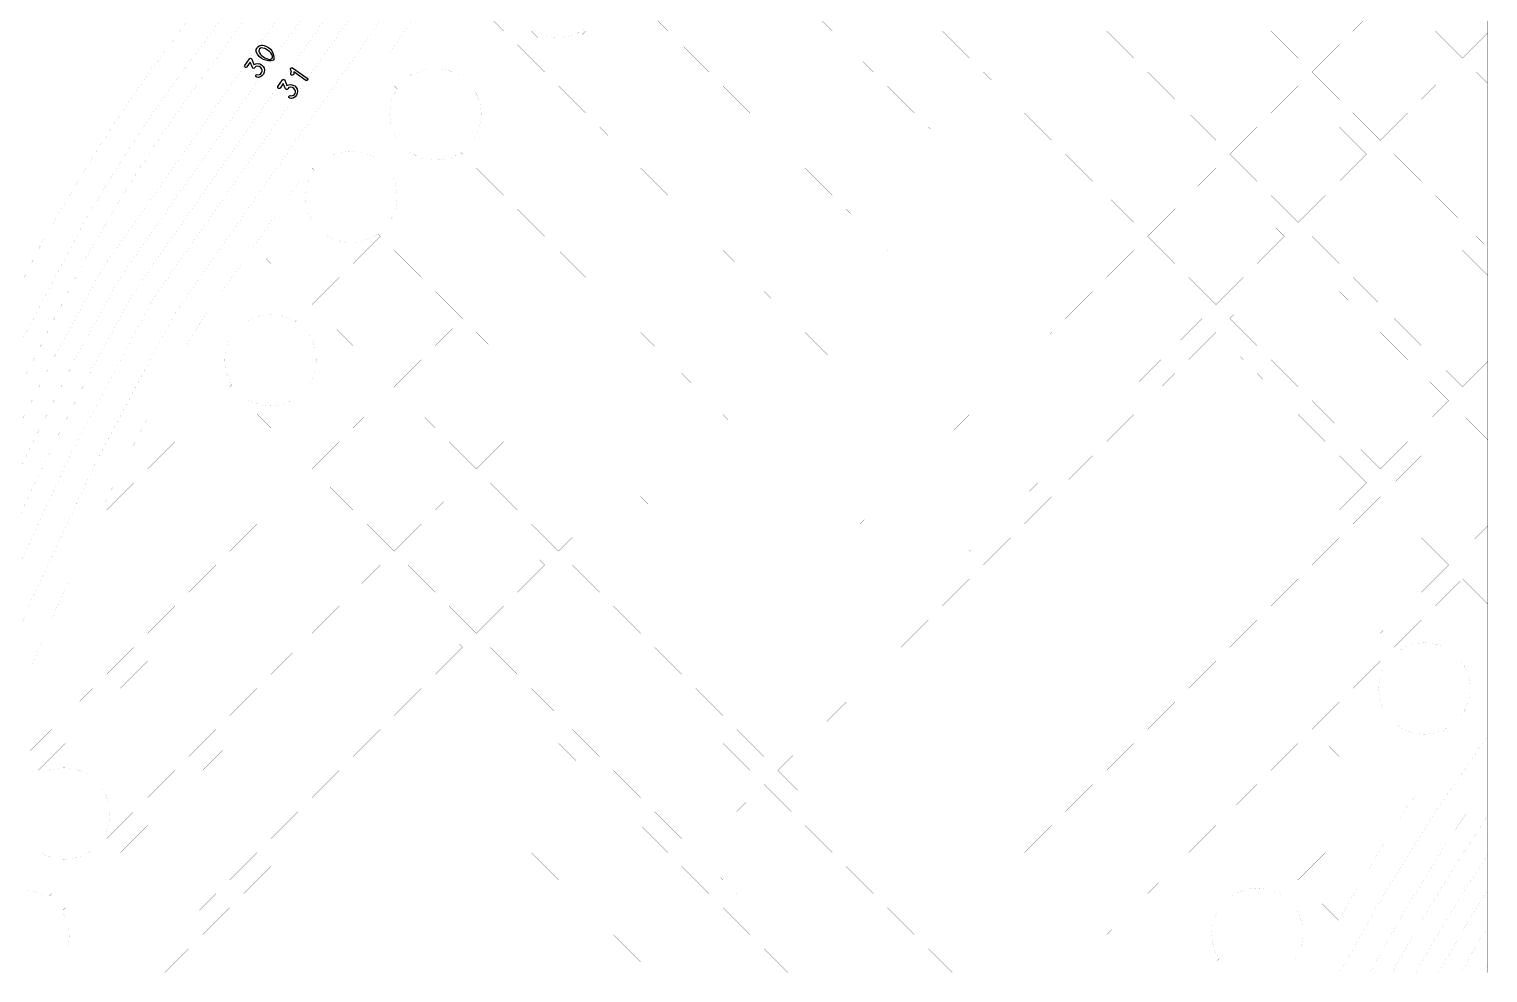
# Model space of a CAD drawing. Extents: x 726 to 4465, y 139 to 737.
# Drawn here: x 4268.4 to 4336.5, y 602.4 to 646.5 of the extents above; entities that cross this region are included whole.
import ezdxf

# ---------------------------------------------------------------- set-up
doc = ezdxf.new("R2010")
doc.units = 0
doc.layers.add('c_area', color=5, linetype='Continuous')
doc.layers.add('d_area', color=4, linetype='Continuous')

# ---------------------------------------------------------------- blocks, each defined once
blk = doc.blocks.new('PAD_R4')
at = {"layer": 'd_area', "const_width": 0.5}
blk.add_lwpolyline([(0.25, 0, 1), (-0.25, 0, 1)], format="xyb", close=True, dxfattribs=at)

msp = doc.modelspace()

# ---------------------------------------------------------------- linework, layer by layer
at = {"layer": 'c_area', "const_width": 0.0012}
for points in [[(4229.843, 602.434), (4229.843, 671.463), (4336.525, 671.463), (4336.525, 602.434), (4229.843, 602.434), (4229.843, 610.714, -0.096585), (4261.329, 671.463), (4265.782, 671.463)], [(4256.204, 602.434, -0.063973), (4271.18, 637.806, -0.024129), (4275.304, 644.14, 0.014969), (4278.042, 647.898, -0.00764), (4280.81, 651.805, 0.005195), (4282.694, 654.437, -0.024956), (4287.319, 660.393, -0.021452), (4296.182, 669.803, 0.011981), (4297.806, 671.463), (4299.047, 671.463)], [(4299.047, 671.463, -0.01627), (4296.819, 669.147, 0.021455), (4288.008, 659.793, 0.024955), (4283.44, 653.908, -0.005192), (4281.546, 651.262, 0.007639), (4278.795, 647.378, -0.014934), (4276.031, 643.586, 0.024052), (4271.969, 637.344, 0.00374), (4270.853, 635.401, 0.05979), (4257.154, 602.434), (4256.204, 602.434)], [(4258.107, 602.434, -0.003729), (4258.728, 604.565, -0.009737), (4258.733, 604.582), (4261.917, 614.043, -0.018377), (4266.127, 624.142, -0.020397), (4271.651, 634.955, -0.024587), (4272.164, 635.763), (4284.748, 653.705, -0.015759), (4286.254, 655.716), (4288.587, 658.632, -0.032277), (4296.86, 667.905), (4297.461, 668.494, 0.020324), (4300.27, 671.463), (4301.475, 671.463)], [(4301.475, 671.463, -0.024192), (4298.099, 667.839), (4297.501, 667.254, 0.032278), (4289.307, 658.068), (4286.968, 655.145, 0.015759), (4285.497, 653.181), (4272.911, 635.236, 0.02468), (4272.445, 634.501, 0.020389), (4266.957, 623.758, 0.018362), (4262.776, 613.729), (4259.602, 604.296, 0.003279), (4259.057, 602.434), (4258.107, 602.434)], [(4260.01, 602.434, -0.002786), (4260.47, 604.006, -0.011332), (4260.476, 604.025), (4263.644, 613.435, -0.018323), (4267.79, 623.38, -0.020237), (4273.202, 633.977, -0.024752), (4273.715, 634.787), (4286.288, 652.712, -0.015709), (4287.683, 654.573), (4290.04, 657.519, -0.032226), (4298.146, 666.6), (4298.739, 667.184, 0.027879), (4302.669, 671.463), (4303.843, 671.463)], [(4303.843, 671.463, -0.001056), (4303.705, 671.29, -0.005981), (4303.025, 670.46, -0.025292), (4299.377, 666.529), (4298.787, 665.949, 0.032286), (4290.747, 656.938, -0.018779), (4290.725, 656.912), (4288.397, 654.001, 0.015709), (4287.036, 652.187), (4274.463, 634.26, 0.02479), (4273.997, 633.526, 0.038561), (4264.501, 613.118), (4261.345, 603.74, 0.002332), (4260.961, 602.434), (4260.01, 602.434)], [(4262.235, 602.434, -0.001667), (4262.508, 603.359, -0.010446), (4262.515, 603.383), (4265.657, 612.716, -0.038503), (4275.061, 632.922, -0.025748), (4275.479, 633.578), (4288.04, 651.486, -0.015381), (4289.327, 653.203, -0.019805), (4289.356, 653.242), (4291.711, 656.184, -0.032287), (4299.645, 665.079, -0.020888), (4299.683, 665.113), (4300.23, 665.651, 0.025301), (4303.964, 669.674, 0.005979), (4304.661, 670.528, 0.005481), (4305.396, 671.463), (4306.923, 671.463)], [(4281.69, 655.137, -0.005074), (4279.865, 652.586, 0.012395), (4275.519, 646.454, -0.006414), (4274.336, 644.89, 0.008484), (4274.302, 644.845, 0.024084), (4270.124, 638.422, 0.003461), (4269.075, 636.6, 0.003432), (4268.99, 636.447, 0.060776), (4254.935, 602.434), (4233.374, 602.434)], [(4274.017, 628.442, 0.003288), (4273.153, 626.762)], [(4272.72, 625.901, 0.003306), (4271.885, 624.195)], [(4270.257, 620.693, 0.003355), (4269.479, 618.929)], [(4269.091, 618.024, 0.002517), (4268.532, 616.691)], [(4336.525, 615.806), (4335.342, 616.989), (4335.303, 616.95, -0.319121), (4335.311, 614.478), (4335.343, 614.446), (4336.525, 615.627)], [(4336.525, 615.627), (4336.525, 613.501, 0.033407), (4329.611, 602.434), (4326.881, 602.434), (4326.88, 602.435), (4326.878, 602.434), (4324.663, 602.434, -0.003415), (4324.639, 602.449), (4324.624, 602.434), (4323.043, 602.434), (4321.915, 603.562), (4320.787, 602.434), (4319.209, 602.434), (4318.079, 603.564), (4316.95, 602.434), (4315.372, 602.434), (4314.243, 603.562), (4313.115, 602.434), (4311.534, 602.434), (4310.406, 603.562), (4309.278, 602.434), (4307.7, 602.434), (4306.57, 603.564), (4305.44, 602.434), (4303.862, 602.434), (4302.733, 603.564), (4301.603, 602.434), (4300.025, 602.434), (4298.897, 603.562), (4297.768, 602.434), (4296.189, 602.434), (4295.061, 603.561), (4293.934, 602.434), (4292.353, 602.434), (4291.225, 603.562), (4290.097, 602.434), (4288.516, 602.434), (4287.389, 603.561), (4286.262, 602.434), (4284.681, 602.434), (4283.553, 603.562), (4282.425, 602.434), (4280.844, 602.434), (4279.716, 603.562), (4278.587, 602.434), (4277.009, 602.434), (4275.879, 603.563), (4274.75, 602.434), (4273.172, 602.434), (4272.044, 603.562), (4270.916, 602.434), (4265.5, 602.434)], [(4331.002, 602.434, -0.027253), (4336.525, 611.383)], [(4336.525, 611.383), (4336.525, 609.765, 0.022473), (4332.045, 602.434), (4331.002, 602.434)], [(4332.445, 609.672, -0.004639), (4333.45, 611.208), (4333.424, 611.234), (4332.154, 609.963)], [(4330.976, 607.304, -0.004674), (4331.944, 608.88), (4331.507, 609.317), (4330.235, 608.045)], [(4329.565, 604.881, -0.004702), (4330.493, 606.493), (4329.589, 607.398), (4328.318, 606.127)], [(4333.151, 602.434, -0.017127), (4336.525, 607.965)], [(4336.525, 607.965), (4336.525, 606.282, 0.011996), (4334.203, 602.434), (4333.151, 602.434)], [(4335.259, 602.434, -0.006661), (4336.525, 604.556)], [(4336.525, 604.556), (4336.525, 602.786, 0.001121), (4336.317, 602.434), (4335.259, 602.434)]]:
    msp.add_lwpolyline(points, format="xyb", dxfattribs=at)
for points in [[(4288.035, 646.407), (4289.306, 645.136), (4290.578, 646.408), (4289.308, 647.679)], [(4295.709, 646.409), (4296.979, 645.138), (4298.25, 646.408), (4296.979, 647.679)], [(4299.543, 646.408), (4300.815, 645.136), (4302.088, 646.408), (4300.815, 647.68)], [(4303.381, 646.408), (4304.651, 645.138), (4305.922, 646.408), (4304.651, 647.679)], [(4307.215, 646.408), (4308.487, 645.136), (4309.761, 646.41), (4308.489, 647.682)], [(4311.054, 646.41), (4312.326, 645.138), (4313.597, 646.408), (4312.325, 647.68)], [(4314.89, 646.408), (4316.161, 645.138), (4317.433, 646.41), (4316.162, 647.68)], [(4318.726, 646.41), (4319.998, 645.138), (4321.269, 646.408), (4319.996, 647.68)], [(4322.562, 646.408), (4323.834, 645.136), (4325.106, 646.408), (4323.834, 647.68)], [(4326.399, 646.408), (4327.67, 645.137), (4328.943, 646.409), (4327.671, 647.68)], [(4330.236, 646.409), (4331.507, 645.138), (4332.778, 646.408), (4331.506, 647.68)], [(4285.239, 645.369), (4285.472, 645.136), (4286.742, 646.407), (4286.286, 646.863)], [(4289.953, 644.49), (4291.225, 643.218), (4292.497, 644.49), (4291.225, 645.762)], [(4293.79, 644.49), (4295.061, 643.219), (4296.333, 644.491), (4295.062, 645.762)], [(4297.626, 644.491), (4298.898, 643.219), (4300.169, 644.489), (4298.897, 645.762)], [(4301.462, 644.489), (4302.733, 643.219), (4304.005, 644.491), (4302.734, 645.762)], [(4305.298, 644.491), (4306.57, 643.219), (4307.841, 644.489), (4306.569, 645.762)], [(4309.134, 644.489), (4310.406, 643.217), (4311.68, 644.491), (4310.407, 645.763)], [(4312.973, 644.491), (4314.243, 643.22), (4315.514, 644.491), (4314.243, 645.762)], [(4316.807, 644.491), (4318.079, 643.219), (4319.351, 644.491), (4318.079, 645.763)], [(4320.645, 644.491), (4321.917, 643.219), (4323.187, 644.489), (4321.915, 645.762)], [(4324.48, 644.489), (4325.752, 643.218), (4327.024, 644.49), (4325.753, 645.762)], [(4328.317, 644.49), (4329.589, 643.219), (4330.861, 644.491), (4329.589, 645.763)], [(4332.154, 644.491), (4333.426, 643.219), (4334.697, 644.489), (4333.424, 645.762)], [(4291.871, 642.571), (4293.142, 641.3), (4294.414, 642.572), (4293.143, 643.843)], [(4295.707, 642.572), (4296.979, 641.3), (4298.252, 642.572), (4296.979, 643.844)], [(4299.545, 642.572), (4300.815, 641.302), (4302.086, 642.572), (4300.815, 643.843)], [(4303.379, 642.572), (4304.651, 641.3), (4305.923, 642.572), (4304.651, 643.844)], [(4307.217, 642.572), (4308.489, 641.3), (4309.759, 642.571), (4308.487, 643.843)], [(4311.052, 642.571), (4312.323, 641.3), (4313.597, 642.574), (4312.326, 643.844)], [(4314.89, 642.574), (4316.162, 641.302), (4317.433, 642.572), (4316.161, 643.844)], [(4318.726, 642.572), (4319.998, 641.3), (4321.27, 642.572), (4319.998, 643.844)], [(4322.563, 642.572), (4323.835, 641.301), (4325.105, 642.572), (4323.834, 643.843)], [(4326.398, 642.572), (4327.67, 641.3), (4328.942, 642.572), (4327.67, 643.844)], [(4330.235, 642.572), (4331.507, 641.3), (4332.779, 642.572), (4331.507, 643.844)], [(4289.954, 640.654), (4291.225, 639.383), (4292.496, 640.654), (4291.225, 641.925)], [(4293.789, 640.654), (4295.061, 639.382), (4296.333, 640.654), (4295.061, 641.926)], [(4297.626, 640.654), (4298.897, 639.383), (4300.169, 640.655), (4298.898, 641.926)], [(4301.462, 640.655), (4302.734, 639.383), (4304.005, 640.654), (4302.733, 641.926)], [(4305.298, 640.654), (4306.57, 639.381), (4307.842, 640.654), (4306.57, 641.926)], [(4309.135, 640.654), (4310.406, 639.383), (4311.677, 640.654), (4310.406, 641.924)], [(4312.97, 640.654), (4314.242, 639.381), (4315.516, 640.655), (4314.243, 641.927)], [(4316.809, 640.655), (4318.081, 639.383), (4319.351, 640.654), (4318.079, 641.926)], [(4320.645, 640.654), (4321.916, 639.382), (4323.188, 640.654), (4321.917, 641.926)], [(4324.481, 640.654), (4325.753, 639.383), (4327.023, 640.654), (4325.752, 641.925)], [(4328.316, 640.654), (4329.589, 639.381), (4330.861, 640.654), (4329.589, 641.926)], [(4332.154, 640.654), (4333.424, 639.383), (4334.697, 640.655), (4333.426, 641.926)], [(4288.035, 638.735), (4289.306, 637.464), (4290.578, 638.736), (4289.307, 640.007)], [(4291.871, 638.736), (4293.144, 637.464), (4294.414, 638.735), (4293.142, 640.007)], [(4295.708, 638.735), (4296.978, 637.465), (4298.25, 638.736), (4296.979, 640.007)], [(4299.543, 638.736), (4300.815, 637.464), (4302.088, 638.736), (4300.815, 640.009)], [(4303.381, 638.736), (4304.653, 637.464), (4305.923, 638.735), (4304.651, 640.007)], [(4307.217, 638.735), (4308.487, 637.464), (4309.759, 638.736), (4308.489, 640.007)], [(4311.052, 638.736), (4312.325, 637.464), (4313.595, 638.735), (4312.323, 640.007)], [(4314.888, 638.735), (4316.161, 637.463), (4317.434, 638.736), (4316.162, 640.009)], [(4318.727, 638.736), (4319.999, 637.465), (4321.269, 638.736), (4319.998, 640.007)], [(4322.562, 638.736), (4323.834, 637.464), (4325.106, 638.736), (4323.835, 640.008)], [(4326.399, 638.736), (4327.671, 637.464), (4328.942, 638.735), (4327.67, 640.007)], [(4330.235, 638.735), (4331.506, 637.464), (4332.778, 638.736), (4331.507, 640.007)], [(4286.118, 636.818), (4287.389, 635.547), (4288.66, 636.818), (4287.389, 638.089)], [(4289.953, 636.818), (4291.225, 635.546), (4292.497, 636.818), (4291.225, 638.09)], [(4293.79, 636.818), (4295.061, 635.547), (4296.332, 636.818), (4295.061, 638.089)], [(4297.625, 636.818), (4298.897, 635.546), (4300.169, 636.818), (4298.897, 638.09)], [(4301.462, 636.818), (4302.734, 635.545), (4304.006, 636.818), (4302.734, 638.09)], [(4305.299, 636.818), (4306.57, 635.547), (4307.841, 636.818), (4306.57, 638.088)], [(4309.134, 636.818), (4310.406, 635.546), (4311.678, 636.818), (4310.406, 638.09)], [(4312.971, 636.818), (4314.243, 635.546), (4315.514, 636.816), (4314.242, 638.088)], [(4316.807, 636.816), (4318.079, 635.545), (4319.352, 636.818), (4318.081, 638.09)], [(4320.645, 636.818), (4321.917, 635.547), (4323.187, 636.818), (4321.916, 638.089)], [(4324.48, 636.818), (4325.753, 635.545), (4327.025, 636.818), (4325.753, 638.09)], [(4328.318, 636.818), (4329.589, 635.547), (4330.859, 636.818), (4329.589, 638.088)], [(4332.152, 636.818), (4333.423, 635.547), (4334.695, 636.819), (4333.424, 638.09)], [(4278.912, 636.349), (4279.716, 635.546), (4280.988, 636.818), (4279.961, 637.845)], [(4280.362, 634.899), (4281.634, 633.627), (4282.906, 634.899), (4281.634, 636.171)], [(4284.199, 634.899), (4285.47, 633.628), (4286.742, 634.9), (4285.472, 636.171)], [(4288.036, 634.9), (4289.308, 633.628), (4290.578, 634.899), (4289.306, 636.171)], [(4291.871, 634.899), (4293.142, 633.628), (4294.414, 634.9), (4293.144, 636.171)], [(4295.707, 634.9), (4296.979, 633.628), (4298.251, 634.899), (4296.978, 636.171)], [(4299.544, 634.899), (4300.816, 633.627), (4302.088, 634.899), (4300.815, 636.171)], [(4303.381, 634.899), (4304.651, 633.628), (4305.923, 634.9), (4304.653, 636.171)], [(4307.217, 634.9), (4308.489, 633.628), (4309.759, 634.899), (4308.487, 636.171)], [(4311.052, 634.899), (4312.325, 633.627), (4313.597, 634.899), (4312.325, 636.171)], [(4314.89, 634.899), (4316.161, 633.628), (4317.432, 634.898), (4316.161, 636.17)], [(4318.725, 634.898), (4319.996, 633.627), (4321.27, 634.9), (4319.999, 636.172)], [(4322.563, 634.9), (4323.835, 633.628), (4325.106, 634.899), (4323.834, 636.171)], [(4326.399, 634.899), (4327.67, 633.628), (4328.942, 634.9), (4327.671, 636.171)], [(4330.235, 634.9), (4331.506, 633.63), (4332.776, 634.9), (4331.506, 636.171)], [(4277.331, 634.096), (4277.798, 633.628), (4279.069, 634.899), (4278.379, 635.589)], [(4282.281, 632.98), (4283.552, 631.71), (4284.824, 632.982), (4283.553, 634.253)], [(4286.117, 632.982), (4287.389, 631.71), (4288.661, 632.982), (4287.389, 634.254)], [(4289.954, 632.982), (4291.225, 631.711), (4292.496, 632.982), (4291.225, 634.252)], [(4293.789, 632.982), (4295.061, 631.71), (4296.333, 632.982), (4295.061, 634.254)], [(4297.626, 632.982), (4298.898, 631.71), (4300.169, 632.981), (4298.897, 634.253)], [(4301.462, 632.981), (4302.733, 631.71), (4304.005, 632.982), (4302.734, 634.252)], [(4305.298, 632.982), (4306.57, 631.71), (4307.842, 632.982), (4306.57, 634.254)], [(4309.135, 632.982), (4310.407, 631.71), (4311.678, 632.98), (4310.406, 634.252)], [(4312.971, 632.98), (4314.243, 631.709), (4315.515, 632.981), (4314.243, 634.252)], [(4316.808, 632.981), (4318.079, 631.71), (4319.35, 632.98), (4318.079, 634.252)], [(4320.643, 632.98), (4321.915, 631.708), (4323.189, 632.982), (4321.917, 634.254)], [(4324.482, 632.982), (4325.753, 631.711), (4327.023, 632.982), (4325.753, 634.252)], [(4328.316, 632.982), (4329.587, 631.711), (4330.859, 632.983), (4329.589, 634.254)], [(4332.152, 632.983), (4333.424, 631.711), (4334.695, 632.982), (4333.423, 634.254)], [(4284.198, 631.063), (4285.47, 629.791), (4286.742, 631.063), (4285.47, 632.335)], [(4288.036, 631.063), (4289.306, 629.792), (4290.578, 631.065), (4289.308, 632.335)], [(4291.871, 631.065), (4293.144, 629.792), (4294.414, 631.063), (4293.142, 632.335)], [(4295.707, 631.063), (4296.979, 629.791), (4298.252, 631.063), (4296.979, 632.335)], [(4299.545, 631.063), (4300.815, 629.792), (4302.087, 631.064), (4300.816, 632.334)], [(4303.38, 631.064), (4304.652, 629.792), (4305.923, 631.063), (4304.651, 632.335)], [(4307.217, 631.063), (4308.489, 629.791), (4309.761, 631.063), (4308.489, 632.335)], [(4311.054, 631.063), (4312.325, 629.792), (4313.596, 631.062), (4312.325, 632.334)], [(4314.889, 631.062), (4316.161, 629.791), (4317.433, 631.063), (4316.161, 632.334)], [(4318.726, 631.063), (4319.998, 629.791), (4321.269, 631.061), (4319.996, 632.334)], [(4322.562, 631.062), (4323.832, 629.791), (4325.106, 631.065), (4323.835, 632.335)], [(4326.399, 631.065), (4327.67, 629.794), (4328.94, 631.065), (4327.67, 632.335)], [(4330.234, 631.065), (4331.506, 629.792), (4332.778, 631.065), (4331.506, 632.337)], [(4274.608, 629.144), (4275.88, 627.872), (4277.152, 629.144), (4275.88, 630.416)], [(4282.281, 629.146), (4283.553, 627.874), (4284.824, 629.144), (4283.552, 630.416)], [(4286.117, 629.144), (4287.387, 627.874), (4288.66, 629.146), (4287.389, 630.416)], [(4289.953, 629.146), (4291.225, 627.874), (4292.497, 629.146), (4291.225, 630.418)], [(4293.79, 629.146), (4295.062, 627.874), (4296.333, 629.144), (4295.061, 630.416)], [(4297.626, 629.144), (4298.897, 627.874), (4300.169, 629.146), (4298.898, 630.416)], [(4301.462, 629.146), (4302.734, 627.874), (4304.005, 629.145), (4302.733, 630.417)], [(4305.299, 629.145), (4306.571, 627.873), (4307.842, 629.144), (4306.57, 630.416)], [(4309.135, 629.144), (4310.407, 627.873), (4311.679, 629.145), (4310.407, 630.416)], [(4312.972, 629.145), (4314.243, 627.874), (4315.514, 629.144), (4314.243, 630.416)], [(4316.807, 629.144), (4318.079, 627.872), (4319.351, 629.144), (4318.079, 630.416)], [(4320.645, 629.144), (4321.915, 627.874), (4323.186, 629.144), (4321.915, 630.415)], [(4324.479, 629.144), (4325.75, 627.874), (4327.023, 629.147), (4325.753, 630.418)], [(4328.316, 629.147), (4329.589, 627.875), (4330.859, 629.146), (4329.587, 630.418)], [(4332.152, 629.146), (4333.424, 627.874), (4334.697, 629.146), (4333.424, 630.418)], [(4276.526, 627.226), (4277.797, 625.955), (4279.069, 627.227), (4277.798, 628.498)], [(4280.362, 627.227), (4281.634, 625.955), (4282.906, 627.227), (4281.634, 628.499)], [(4284.2, 627.227), (4285.47, 625.957), (4286.741, 627.227), (4285.47, 628.498)], [(4288.034, 627.227), (4289.306, 625.955), (4290.578, 627.227), (4289.306, 628.499)], [(4291.871, 627.227), (4293.144, 625.955), (4294.416, 627.227), (4293.144, 628.499)], [(4295.709, 627.227), (4296.979, 625.956), (4298.25, 627.227), (4296.979, 628.498)], [(4299.543, 627.227), (4300.815, 625.955), (4302.088, 627.227), (4300.815, 628.499)], [(4303.381, 627.227), (4304.653, 625.955), (4305.924, 627.226), (4304.652, 628.498)], [(4307.217, 627.226), (4308.489, 625.955), (4309.76, 627.226), (4308.489, 628.498)], [(4311.053, 627.226), (4312.325, 625.955), (4313.597, 627.227), (4312.326, 628.498)], [(4314.89, 627.227), (4316.162, 625.955), (4317.433, 627.226), (4316.161, 628.498)], [(4318.726, 627.226), (4319.996, 625.955), (4321.269, 627.227), (4319.998, 628.498)], [(4322.562, 627.227), (4323.832, 625.957), (4325.103, 627.227), (4323.832, 628.498)], [(4326.396, 627.227), (4327.668, 625.955), (4328.942, 627.229), (4327.67, 628.501)], [(4330.235, 627.229), (4331.507, 625.956), (4332.778, 627.227), (4331.506, 628.499)], [(4274.608, 625.307), (4275.878, 624.036), (4277.15, 625.308), (4275.88, 626.579)], [(4278.443, 625.308), (4279.716, 624.036), (4280.988, 625.308), (4279.716, 626.581)], [(4282.281, 625.308), (4283.552, 624.038), (4284.824, 625.31), (4283.553, 626.581)], [(4286.117, 625.31), (4287.389, 624.038), (4288.66, 625.308), (4287.387, 626.581)], [(4289.953, 625.308), (4291.225, 624.036), (4292.497, 625.308), (4291.225, 626.581)], [(4293.79, 625.308), (4295.061, 624.038), (4296.333, 625.31), (4295.062, 626.581)], [(4297.626, 625.31), (4298.898, 624.038), (4300.169, 625.308), (4298.897, 626.581)], [(4301.462, 625.308), (4302.734, 624.036), (4304.006, 625.308), (4302.734, 626.581)], [(4305.299, 625.308), (4306.571, 624.037), (4307.842, 625.308), (4306.571, 626.58)], [(4309.135, 625.308), (4310.407, 624.037), (4311.678, 625.308), (4310.407, 626.58)], [(4312.971, 625.308), (4314.243, 624.036), (4315.516, 625.308), (4314.243, 626.581)], [(4316.809, 625.308), (4318.079, 624.038), (4319.35, 625.308), (4318.079, 626.579)], [(4320.643, 625.308), (4321.914, 624.038), (4323.186, 625.31), (4321.915, 626.581)], [(4324.479, 625.31), (4325.751, 624.038), (4327.022, 625.308), (4325.75, 626.581)], [(4328.315, 625.308), (4329.587, 624.036), (4330.861, 625.31), (4329.589, 626.582)], [(4332.154, 625.31), (4333.426, 624.038), (4334.697, 625.308), (4333.424, 626.581)], [(4272.69, 623.39), (4273.961, 622.119), (4275.232, 623.39), (4273.961, 624.66)], [(4276.525, 623.39), (4277.797, 622.118), (4279.069, 623.39), (4277.797, 624.662)], [(4280.362, 623.39), (4281.633, 622.119), (4282.905, 623.391), (4281.634, 624.662)], [(4284.198, 623.391), (4285.47, 622.119), (4286.742, 623.391), (4285.47, 624.663)], [(4288.036, 623.391), (4289.308, 622.119), (4290.578, 623.39), (4289.306, 624.662)], [(4291.871, 623.39), (4293.142, 622.119), (4294.414, 623.391), (4293.144, 624.662)], [(4295.707, 623.391), (4296.979, 622.119), (4298.252, 623.391), (4296.979, 624.663)], [(4299.545, 623.391), (4300.817, 622.119), (4302.088, 623.39), (4300.815, 624.662)], [(4303.381, 623.39), (4304.652, 622.118), (4305.924, 623.39), (4304.653, 624.662)], [(4307.218, 623.39), (4308.489, 622.119), (4309.76, 623.39), (4308.489, 624.662)], [(4311.053, 623.391), (4312.326, 622.118), (4313.597, 623.39), (4312.325, 624.662)], [(4314.89, 623.39), (4316.161, 622.119), (4317.433, 623.391), (4316.162, 624.662)], [(4318.726, 623.391), (4319.996, 622.121), (4321.267, 623.391), (4319.996, 624.662)], [(4322.56, 623.391), (4323.832, 622.119), (4325.105, 623.391), (4323.832, 624.663)], [(4326.398, 623.391), (4327.67, 622.119), (4328.94, 623.39), (4327.668, 624.662)], [(4330.234, 623.39), (4331.506, 622.118), (4332.779, 623.391), (4331.507, 624.663)], [(4270.772, 621.471), (4272.042, 620.2), (4273.314, 621.473), (4272.044, 622.743)], [(4274.608, 621.473), (4275.88, 620.2), (4277.15, 621.471), (4275.878, 622.743)], [(4278.444, 621.471), (4279.714, 620.201), (4280.986, 621.473), (4279.716, 622.743)], [(4282.279, 621.473), (4283.552, 620.2), (4284.824, 621.473), (4283.552, 622.745)], [(4286.117, 621.473), (4287.389, 620.2), (4288.661, 621.473), (4287.389, 622.745)], [(4289.954, 621.473), (4291.225, 620.202), (4292.496, 621.473), (4291.225, 622.743)], [(4293.789, 621.473), (4295.061, 620.2), (4296.333, 621.473), (4295.061, 622.745)], [(4297.626, 621.473), (4298.898, 620.2), (4300.17, 621.473), (4298.898, 622.745)], [(4301.463, 621.473), (4302.735, 620.201), (4304.006, 621.472), (4302.734, 622.743)], [(4305.299, 621.472), (4306.57, 620.2), (4307.842, 621.473), (4306.571, 622.744)], [(4309.135, 621.473), (4310.407, 620.2), (4311.679, 621.472), (4310.407, 622.744)], [(4312.972, 621.472), (4314.243, 620.201), (4315.514, 621.473), (4314.243, 622.743)], [(4316.807, 621.473), (4318.078, 620.202), (4319.35, 621.474), (4318.079, 622.745)], [(4320.643, 621.474), (4321.915, 620.202), (4323.186, 621.473), (4321.914, 622.745)], [(4324.479, 621.473), (4325.751, 620.2), (4327.023, 621.473), (4325.751, 622.745)], [(4328.316, 621.473), (4329.589, 620.2), (4330.859, 621.471), (4329.587, 622.743)], [(4332.152, 621.471), (4333.423, 620.2), (4334.697, 621.474), (4333.426, 622.745)], [(4272.689, 619.554), (4273.961, 618.282), (4275.233, 619.554), (4273.961, 620.826)], [(4276.526, 619.554), (4277.797, 618.283), (4279.068, 619.554), (4277.797, 620.825)], [(4280.361, 619.554), (4281.633, 618.282), (4282.905, 619.554), (4281.633, 620.826)], [(4284.198, 619.554), (4285.47, 618.282), (4286.742, 619.554), (4285.47, 620.826)], [(4288.036, 619.554), (4289.306, 618.283), (4290.578, 619.555), (4289.308, 620.826)], [(4291.871, 619.555), (4293.144, 618.283), (4294.414, 619.554), (4293.142, 620.826)], [(4295.707, 619.554), (4296.979, 618.282), (4298.252, 619.554), (4296.979, 620.826)], [(4299.545, 619.554), (4300.816, 618.282), (4302.089, 619.554), (4300.817, 620.826)], [(4303.382, 619.554), (4304.653, 618.283), (4305.923, 619.554), (4304.652, 620.825)], [(4307.217, 619.554), (4308.489, 618.282), (4309.761, 619.554), (4308.489, 620.826)], [(4311.054, 619.554), (4312.325, 618.283), (4313.596, 619.555), (4312.326, 620.825)], [(4314.889, 619.555), (4316.16, 618.284), (4317.431, 619.555), (4316.161, 620.826)], [(4318.724, 619.555), (4319.996, 618.283), (4321.269, 619.555), (4319.996, 620.827)], [(4322.562, 619.555), (4323.834, 618.283), (4325.105, 619.554), (4323.832, 620.826)], [(4326.398, 619.554), (4327.67, 618.282), (4328.942, 619.554), (4327.67, 620.826)], [(4330.235, 619.554), (4331.506, 618.283), (4332.776, 619.554), (4331.506, 620.824)], [(4270.772, 617.637), (4272.044, 616.364), (4273.314, 617.635), (4272.042, 618.907)], [(4274.608, 617.635), (4275.878, 616.364), (4277.15, 617.637), (4275.88, 618.907)], [(4278.443, 617.637), (4279.716, 616.364), (4280.987, 617.635), (4279.714, 618.907)], [(4282.28, 617.635), (4283.552, 616.363), (4284.824, 617.635), (4283.552, 618.907)], [(4286.117, 617.635), (4287.387, 616.364), (4288.66, 617.637), (4287.389, 618.907)], [(4289.953, 617.637), (4291.225, 616.364), (4292.497, 617.637), (4291.225, 618.909)], [(4293.79, 617.637), (4295.062, 616.364), (4296.333, 617.635), (4295.061, 618.907)], [(4297.626, 617.635), (4298.898, 616.363), (4300.17, 617.636), (4298.898, 618.907)], [(4301.463, 617.636), (4302.734, 616.364), (4304.006, 617.637), (4302.735, 618.908)], [(4305.299, 617.637), (4306.572, 616.364), (4307.842, 617.635), (4306.57, 618.907)], [(4309.135, 617.635), (4310.406, 616.364), (4311.678, 617.637), (4310.407, 618.907)], [(4312.971, 617.637), (4314.242, 616.366), (4315.513, 617.638), (4314.243, 618.908)], [(4316.807, 617.638), (4318.079, 616.366), (4319.35, 617.637), (4318.078, 618.909)], [(4320.643, 617.637), (4321.915, 616.364), (4323.187, 617.637), (4321.915, 618.909)], [(4324.48, 617.637), (4325.753, 616.364), (4327.023, 617.635), (4325.751, 618.907)], [(4328.316, 617.635), (4329.587, 616.364), (4330.859, 617.637), (4329.589, 618.907)], [(4268.853, 615.718), (4270.125, 614.446), (4271.397, 615.718), (4270.125, 616.99)], [(4272.69, 615.718), (4273.961, 614.447), (4275.232, 615.718), (4273.961, 616.989)], [(4276.525, 615.718), (4277.797, 614.446), (4279.069, 615.718), (4277.797, 616.99)], [(4280.362, 615.718), (4281.634, 614.446), (4282.905, 615.717), (4281.633, 616.989)], [(4284.198, 615.717), (4285.469, 614.446), (4286.741, 615.718), (4285.47, 616.988)], [(4288.034, 615.718), (4289.306, 614.446), (4290.578, 615.718), (4289.306, 616.99)], [(4291.871, 615.718), (4293.144, 614.446), (4294.416, 615.718), (4293.144, 616.99)], [(4295.709, 615.718), (4296.981, 614.446), (4298.251, 615.717), (4296.979, 616.989)], [(4299.544, 615.717), (4300.815, 614.446), (4302.088, 615.718), (4300.816, 616.989)], [(4303.381, 615.718), (4304.653, 614.446), (4305.925, 615.718), (4304.653, 616.99)], [(4307.218, 615.718), (4308.489, 614.447), (4309.759, 615.718), (4308.489, 616.989)], [(4311.052, 615.718), (4312.323, 614.447), (4313.595, 615.719), (4312.325, 616.99)], [(4314.888, 615.719), (4316.161, 614.447), (4317.432, 615.719), (4316.16, 616.991)], [(4318.725, 615.719), (4319.998, 614.447), (4321.269, 615.718), (4319.996, 616.99)], [(4322.562, 615.718), (4323.834, 614.446), (4325.106, 615.718), (4323.834, 616.99)], [(4326.399, 615.718), (4327.67, 614.447), (4328.94, 615.718), (4327.67, 616.988)], [(4270.772, 613.799), (4272.042, 612.529), (4273.314, 613.801), (4272.044, 615.071)], [(4274.608, 613.801), (4275.88, 612.529), (4277.15, 613.799), (4275.878, 615.071)], [(4278.443, 613.799), (4279.716, 612.527), (4280.988, 613.799), (4279.716, 615.071)], [(4282.281, 613.799), (4283.552, 612.529), (4284.823, 613.8), (4283.552, 615.07)], [(4286.116, 613.8), (4287.388, 612.527), (4288.66, 613.799), (4287.387, 615.071)], [(4289.953, 613.799), (4291.225, 612.527), (4292.497, 613.799), (4291.225, 615.071)], [(4293.79, 613.799), (4295.062, 612.527), (4296.334, 613.8), (4295.062, 615.071)], [(4297.627, 613.8), (4298.898, 612.529), (4300.169, 613.799), (4298.898, 615.07)], [(4301.462, 613.799), (4302.734, 612.527), (4304.006, 613.799), (4302.734, 615.071)], [(4305.299, 613.799), (4306.57, 612.529), (4307.842, 613.801), (4306.572, 615.071)], [(4309.135, 613.801), (4310.406, 612.53), (4311.677, 613.801), (4310.406, 615.071)], [(4312.97, 613.801), (4314.242, 612.529), (4315.514, 613.801), (4314.242, 615.073)], [(4316.807, 613.801), (4318.079, 612.529), (4319.351, 613.8), (4318.079, 615.072)], [(4320.644, 613.8), (4321.916, 612.528), (4323.187, 613.799), (4321.915, 615.071)], [(4324.48, 613.799), (4325.751, 612.529), (4327.023, 613.801), (4325.753, 615.071)], [(4328.316, 613.801), (4329.589, 612.529), (4330.859, 613.799), (4329.587, 615.071)], [(4272.689, 611.882), (4273.961, 610.61), (4275.233, 611.882), (4273.961, 613.154)], [(4276.526, 611.882), (4277.798, 610.61), (4279.069, 611.88), (4277.797, 613.153)], [(4280.362, 611.88), (4281.633, 610.61), (4282.905, 611.882), (4281.634, 613.153)], [(4284.198, 611.882), (4285.47, 610.61), (4286.741, 611.881), (4285.469, 613.153)], [(4288.034, 611.881), (4289.307, 610.609), (4290.578, 611.88), (4289.306, 613.153)], [(4291.871, 611.88), (4293.143, 610.609), (4294.415, 611.881), (4293.144, 613.153)], [(4295.708, 611.881), (4296.979, 610.61), (4298.252, 611.882), (4296.981, 613.153)], [(4299.545, 611.882), (4300.817, 610.61), (4302.088, 611.88), (4300.815, 613.153)], [(4303.381, 611.88), (4304.651, 610.61), (4305.923, 611.882), (4304.653, 613.153)], [(4307.217, 611.882), (4308.487, 610.611), (4309.759, 611.884), (4308.489, 613.154)], [(4311.052, 611.883), (4312.325, 610.611), (4313.595, 611.882), (4312.323, 613.154)], [(4314.888, 611.882), (4316.161, 610.61), (4317.433, 611.882), (4316.161, 613.154)], [(4318.726, 611.882), (4319.998, 610.61), (4321.27, 611.882), (4319.998, 613.154)], [(4322.563, 611.882), (4323.834, 610.611), (4325.105, 611.882), (4323.834, 613.153)], [(4326.398, 611.882), (4327.67, 610.61), (4328.942, 611.882), (4327.67, 613.154)], [(4330.235, 611.882), (4331.507, 610.61), (4332.778, 611.88), (4331.506, 613.153)], [(4274.608, 609.963), (4275.88, 608.691), (4277.152, 609.963), (4275.88, 611.235)], [(4278.445, 609.963), (4279.716, 608.693), (4280.986, 609.963), (4279.716, 611.234)], [(4282.279, 609.963), (4283.552, 608.691), (4284.824, 609.963), (4283.552, 611.235)], [(4286.117, 609.963), (4287.389, 608.691), (4288.66, 609.962), (4287.388, 611.234)], [(4289.953, 609.962), (4291.225, 608.691), (4292.497, 609.962), (4291.225, 611.234)], [(4293.79, 609.962), (4295.061, 608.691), (4296.333, 609.963), (4295.062, 611.234)], [(4297.626, 609.963), (4298.898, 608.691), (4300.17, 609.963), (4298.898, 611.235)], [(4301.464, 609.963), (4302.734, 608.693), (4304.005, 609.963), (4302.734, 611.234)], [(4305.298, 609.963), (4306.568, 608.693), (4307.841, 609.965), (4306.57, 611.235)], [(4309.134, 609.965), (4310.406, 608.693), (4311.678, 609.965), (4310.406, 611.237)], [(4312.971, 609.965), (4314.243, 608.693), (4315.514, 609.963), (4314.242, 611.235)], [(4316.807, 609.963), (4318.079, 608.691), (4319.351, 609.963), (4318.079, 611.235)], [(4320.645, 609.963), (4321.915, 608.693), (4323.187, 609.965), (4321.916, 611.235)], [(4324.48, 609.965), (4325.752, 608.692), (4327.023, 609.963), (4325.751, 611.235)], [(4328.316, 609.963), (4329.589, 608.691), (4330.861, 609.963), (4329.589, 611.235)], [(4272.69, 608.046), (4273.962, 606.774), (4275.233, 608.045), (4273.961, 609.317)], [(4276.526, 608.045), (4277.797, 606.774), (4279.069, 608.046), (4277.798, 609.317)], [(4280.362, 608.046), (4281.634, 606.774), (4282.905, 608.045), (4281.633, 609.317)], [(4284.198, 608.045), (4285.47, 606.772), (4286.742, 608.045), (4285.47, 609.317)], [(4288.036, 608.045), (4289.307, 606.773), (4290.578, 608.044), (4289.307, 609.316)], [(4291.872, 608.044), (4293.143, 606.773), (4294.414, 608.045), (4293.143, 609.316)], [(4295.707, 608.045), (4296.979, 606.772), (4298.252, 608.045), (4296.979, 609.317)], [(4299.545, 608.045), (4300.815, 606.774), (4302.088, 608.046), (4300.817, 609.317)], [(4303.381, 608.046), (4304.651, 606.775), (4305.922, 608.046), (4304.651, 609.317)], [(4307.215, 608.046), (4308.487, 606.774), (4309.759, 608.046), (4308.487, 609.318)], [(4311.052, 608.046), (4312.325, 606.774), (4313.597, 608.046), (4312.325, 609.318)], [(4314.89, 608.046), (4316.162, 606.774), (4317.433, 608.045), (4316.161, 609.317)], [(4318.726, 608.045), (4319.996, 606.774), (4321.269, 608.046), (4319.998, 609.317)], [(4322.562, 608.046), (4323.834, 606.774), (4325.106, 608.046), (4323.834, 609.318)], [(4326.399, 608.046), (4327.671, 606.774), (4328.942, 608.045), (4327.67, 609.317)], [(4270.772, 606.127), (4272.044, 604.855), (4273.316, 606.127), (4272.044, 607.399)], [(4274.609, 606.127), (4275.879, 604.856), (4277.15, 606.127), (4275.88, 607.398)], [(4278.443, 606.127), (4279.716, 604.855), (4280.988, 606.127), (4279.716, 607.4)], [(4282.281, 606.127), (4283.553, 604.855), (4284.824, 606.126), (4283.552, 607.398)], [(4286.117, 606.126), (4287.389, 604.854), (4288.661, 606.126), (4287.389, 607.398)], [(4289.954, 606.126), (4291.225, 604.855), (4292.496, 606.126), (4291.225, 607.397)], [(4293.789, 606.126), (4295.061, 604.854), (4296.333, 606.126), (4295.061, 607.398)], [(4297.626, 606.126), (4298.897, 604.855), (4300.169, 606.127), (4298.898, 607.398)], [(4301.462, 606.127), (4302.733, 604.857), (4304.005, 606.129), (4302.734, 607.4)], [(4305.298, 606.129), (4306.57, 604.857), (4307.841, 606.127), (4306.568, 607.4)], [(4309.134, 606.127), (4310.406, 604.855), (4311.678, 606.127), (4310.406, 607.4)], [(4312.971, 606.127), (4314.243, 604.855), (4315.516, 606.127), (4314.243, 607.4)], [(4316.809, 606.127), (4318.079, 604.857), (4319.35, 606.127), (4318.079, 607.398)], [(4320.643, 606.127), (4321.915, 604.855), (4323.187, 606.127), (4321.915, 607.4)], [(4272.69, 604.209), (4273.961, 602.938), (4275.233, 604.21), (4273.962, 605.481)], [(4276.526, 604.21), (4277.798, 602.938), (4279.069, 604.209), (4277.797, 605.481)], [(4280.362, 604.209), (4281.634, 602.936), (4282.906, 604.209), (4281.634, 605.481)], [(4284.2, 604.209), (4285.471, 602.937), (4286.742, 604.207), (4285.47, 605.479)], [(4288.035, 604.207), (4289.306, 602.936), (4290.578, 604.209), (4289.307, 605.48)], [(4291.871, 604.209), (4293.144, 602.936), (4294.415, 604.208), (4293.143, 605.48)], [(4295.708, 604.208), (4296.979, 602.937), (4298.25, 604.209), (4296.979, 605.479)], [(4299.543, 604.209), (4300.814, 602.938), (4302.086, 604.21), (4300.815, 605.481)], [(4303.379, 604.21), (4304.651, 602.938), (4305.923, 604.21), (4304.651, 605.482)], [(4307.217, 604.21), (4308.489, 602.938), (4309.759, 604.209), (4308.487, 605.481)], [(4311.052, 604.209), (4312.325, 602.936), (4313.597, 604.209), (4312.325, 605.481)], [(4314.89, 604.209), (4316.161, 602.938), (4317.433, 604.21), (4316.162, 605.481)], [(4318.726, 604.21), (4319.998, 602.938), (4321.269, 604.209), (4319.996, 605.481)]]:
    msp.add_lwpolyline(points, close=True, dxfattribs=at)
for points in [[(4336.525, 646.499), (4335.343, 647.68), (4334.071, 646.408), (4335.343, 645.136), (4336.525, 646.318)], [(4336.525, 646.318), (4336.525, 645.024), (4335.99, 644.489), (4336.525, 643.955), (4336.525, 642.661)], [(4336.525, 642.661), (4335.343, 643.843), (4334.073, 642.572), (4335.343, 641.302), (4336.525, 642.483)], [(4336.525, 642.483), (4336.525, 641.19), (4335.99, 640.655), (4336.525, 640.12), (4336.525, 638.827)], [(4336.525, 638.827), (4335.343, 640.009), (4334.071, 638.736), (4335.342, 637.466), (4336.525, 638.649)], [(4336.525, 638.649), (4336.525, 637.356), (4335.988, 636.819), (4336.525, 636.283), (4336.525, 634.99)], [(4336.525, 634.99), (4335.342, 636.173), (4334.069, 634.9), (4335.342, 633.628), (4336.525, 634.811)], [(4336.525, 634.811), (4336.525, 633.518), (4335.988, 632.982), (4336.525, 632.445), (4336.525, 631.152)], [(4336.525, 631.152), (4335.342, 632.335), (4334.071, 631.065), (4335.343, 629.792), (4336.525, 630.974)], [(4336.525, 630.974), (4336.525, 629.681), (4335.99, 629.146), (4336.525, 628.611), (4336.525, 627.318)], [(4273.153, 626.762), (4273.961, 625.954), (4275.233, 627.226), (4274.017, 628.442)], [(4336.525, 627.318), (4335.343, 628.499), (4334.071, 627.227), (4335.343, 625.955), (4336.525, 627.136)], [(4336.525, 627.136), (4336.525, 625.843), (4335.99, 625.308), (4336.525, 624.773), (4336.525, 623.48)], [(4271.885, 624.195), (4272.044, 624.036), (4273.314, 625.307), (4272.72, 625.901)], [(4336.525, 623.48), (4335.343, 624.662), (4334.073, 623.391), (4335.343, 622.121), (4336.525, 623.302)], [(4336.525, 623.302), (4336.525, 622.009), (4335.99, 621.474), (4336.525, 620.939), (4336.525, 619.646)], [(4269.479, 618.929), (4270.125, 618.283), (4271.396, 619.554), (4270.257, 620.693)], [(4336.525, 619.646), (4335.343, 620.827), (4334.069, 619.554), (4335.342, 618.282), (4336.525, 619.465)], [(4336.525, 619.465), (4336.525, 618.172), (4335.988, 617.635), (4336.525, 617.099), (4336.525, 615.806)], [(4268.532, 616.691), (4269.479, 617.637), (4269.091, 618.024)], [(4332.154, 609.963), (4332.445, 609.672)], [(4330.235, 608.045), (4330.976, 607.304)], [(4328.318, 606.127), (4329.565, 604.881)]]:
    msp.add_lwpolyline(points, dxfattribs=at)
for points in [[(4291.871, 646.408), (4293.143, 645.136), (4294.415, 646.409), (4294.343, 646.481, -0.15097), (4293.139, 646.109, -0.150183), (4291.941, 646.478)], [(4286.118, 644.49), (4286.277, 644.33, -0.139371), (4287.4, 644.649, -0.137517), (4288.509, 644.339), (4288.66, 644.49), (4287.389, 645.76)], [(4284.2, 642.571), (4285.47, 641.3), (4285.577, 641.407, -0.137517), (4285.266, 642.516, -0.147286), (4285.621, 643.694), (4285.472, 643.843)], [(4289.17, 643.707, -0.149129), (4289.533, 642.516, -0.13937), (4289.214, 641.394), (4289.307, 641.3), (4290.578, 642.571), (4289.306, 643.843)], [(4282.282, 640.654), (4282.415, 640.521, -0.130082), (4283.471, 640.8, -0.144384), (4284.629, 640.458), (4284.824, 640.654), (4283.553, 641.924)], [(4286.117, 640.654), (4287.389, 639.382), (4288.661, 640.654), (4288.578, 640.737, -0.147285), (4287.4, 640.382, -0.14913), (4286.209, 640.746)], [(4280.494, 638.605), (4281.634, 637.464), (4281.679, 637.508, -0.144385), (4281.337, 638.666, -0.156482), (4281.735, 639.907), (4281.636, 640.007), (4281.106, 639.477)], [(4285.272, 639.809, -0.142281), (4285.604, 638.666, -0.130082), (4285.325, 637.611), (4285.472, 637.464), (4286.742, 638.735), (4285.47, 640.007)], [(4282.281, 636.818), (4283.553, 635.546), (4284.825, 636.818), (4284.712, 636.931, -0.156484), (4283.471, 636.533, -0.142281), (4282.328, 636.865)], [(4278.445, 632.982), (4278.575, 632.852, -0.139367), (4279.697, 633.171, -0.142779), (4280.844, 632.837), (4280.988, 632.98), (4279.716, 634.252)], [(4275.815, 631.774), (4275.88, 631.71), (4277.152, 632.982), (4276.798, 633.336), (4276.463, 632.857, -0.012772), (4276.444, 632.832, 0.023826), (4276.122, 632.322), (4276.121, 632.32, 0.001094)], [(4276.526, 631.063), (4277.798, 629.791), (4277.898, 629.891, -0.142783), (4277.564, 631.037, -0.14729), (4277.918, 632.215), (4277.798, 632.335)], [(4281.492, 632.191, -0.143886), (4281.831, 631.037, -0.139367), (4281.512, 629.915), (4281.634, 629.792), (4282.905, 631.063), (4281.634, 632.334)], [(4278.445, 629.144), (4279.716, 627.874), (4280.988, 629.146), (4280.875, 629.258, -0.147289), (4279.697, 628.904, -0.143881), (4278.543, 629.243)], [(4332.152, 617.637), (4332.337, 617.452, -0.154907), (4333.568, 617.842, -0.130082), (4334.623, 617.563), (4334.695, 617.635), (4333.423, 618.907)], [(4330.234, 615.718), (4331.506, 614.446), (4331.713, 614.653, -0.130082), (4331.434, 615.709, -0.131681), (4331.72, 616.776), (4331.506, 616.99)], [(4267.253, 613.483), (4268.208, 612.529), (4269.479, 613.799), (4268.206, 615.071), (4267.658, 614.523, 0.001944)], [(4332.152, 613.799), (4333.424, 612.527), (4334.697, 613.799), (4334.635, 613.861, -0.13168), (4333.568, 613.575, -0.156482), (4332.326, 613.973)], [(4268.854, 611.882), (4269.01, 611.726, -0.130093), (4270.066, 612.005, -0.140427), (4271.195, 611.682), (4271.396, 611.882), (4270.125, 613.153)], [(4271.849, 611.043, -0.146235), (4272.199, 609.872, -0.13011), (4271.92, 608.816), (4272.044, 608.692), (4273.314, 609.963), (4272.042, 611.235)], [(4268.853, 608.046), (4270.125, 606.774), (4271.397, 608.046), (4271.307, 608.136, -0.156454), (4270.066, 607.738, -0.146236), (4268.895, 608.088)], [(4266.936, 606.129), (4267.077, 605.988, -0.134873), (4268.167, 606.287, -0.142013), (4269.308, 605.957), (4269.479, 606.127), (4268.206, 607.4)], [(4324.48, 606.127), (4324.58, 606.028, -0.149126), (4325.771, 606.391, -0.145973), (4326.94, 606.042), (4327.025, 606.127), (4325.752, 607.399)], [(4269.958, 605.313, -0.14465), (4270.3, 604.154, -0.134889), (4270.001, 603.064), (4270.126, 602.938), (4271.397, 604.209), (4270.125, 605.481)], [(4322.562, 604.209), (4323.834, 602.936), (4323.986, 603.089, -0.145974), (4323.637, 604.257, -0.137521), (4323.948, 605.366), (4323.834, 605.481)], [(4327.541, 603.067), (4327.67, 602.938), (4328.942, 604.21), (4327.671, 605.481), (4327.58, 605.389, -0.140692), (4327.904, 604.257, -0.149129)]]:
    msp.add_lwpolyline(points, format="xyb", close=True, dxfattribs=at)
at = {"layer": 'c_area'}
for points in [[(4279.023, 645.468, -0.516507), (4279.402, 645.72, -0.404404), (4279.846, 645.046)], [(4278.749, 644.946), (4278.596, 644.727, -1), (4278.498, 644.796)], [(4278.498, 644.796), (4278.714, 645.104, -0.60307), (4278.819, 645.091), (4278.921, 644.842, -1.209953), (4279.137, 644.238)], [(4279.298, 644.629, 0.37296), (4279.006, 644.754), (4278.956, 644.683, -0.60307), (4278.851, 644.697), (4278.749, 644.946)], [(4279.846, 645.046, -0.388846), (4279.028, 645.428, -0.174964), (4279.023, 645.468)], [(4279.137, 644.238), (4279.052, 644.256, -1), (4279.076, 644.373, 0.637883), (4279.298, 644.629)], [(4280.635, 644.618, -0.70449), (4280.728, 644.681), (4281.415, 644.2, -1), (4281.346, 644.101), (4280.791, 644.491)], [(4280.785, 644.396, -1.522344), (4280.671, 644.475), (4280.635, 644.618)], [(4280.791, 644.491, -0.072096), (4280.792, 644.474), (4280.785, 644.396)], [(4280.295, 643.961), (4280.141, 643.742, -1), (4280.043, 643.811)], [(4280.043, 643.811), (4280.259, 644.119, -0.599955), (4280.364, 644.108), (4280.467, 643.857, -1.210833), (4280.681, 643.254)], [(4280.843, 643.645, 0.37283), (4280.551, 643.77), (4280.503, 643.7, -0.603846), (4280.397, 643.711), (4280.295, 643.961)], [(4280.681, 643.254), (4280.597, 643.271, -1), (4280.622, 643.389, 0.637742), (4280.843, 643.645)]]:
    msp.add_lwpolyline(points, format="xyb", dxfattribs=at)
msp.add_lwpolyline([(4279.145, 645.46, 0.272407), (4279.688, 645.079, 0.312118), (4279.798, 645.236, 0.272396), (4279.255, 645.617), (4279.19, 645.574), (4279.163, 645.536)], format="xyb", close=True, dxfattribs=at)

# ---------------------------------------------------------------- block references
at = {"layer": 'c_area', "xscale": 0.0012, "yscale": 0.0012, "zscale": 1.2}
for p in [(4336.525, 646.318), (4336.525, 646.318), (4336.525, 642.661), (4336.525, 642.661), (4336.525, 642.483), (4336.525, 642.483), (4336.525, 638.827), (4336.525, 638.827), (4336.525, 638.649), (4336.525, 638.649), (4336.525, 634.99), (4336.525, 634.99), (4336.525, 634.811), (4336.525, 634.811), (4336.525, 631.152), (4336.525, 631.152), (4336.525, 630.974), (4336.525, 630.974), (4274.017, 628.442), (4274.017, 628.442), (4336.525, 627.318), (4336.525, 627.318), (4273.153, 626.762), (4273.153, 626.762), (4336.525, 627.136), (4336.525, 627.136), (4272.72, 625.901), (4272.72, 625.901), (4271.885, 624.195), (4271.885, 624.195), (4336.525, 623.48), (4336.525, 623.48), (4336.525, 623.302), (4336.525, 623.302), (4270.257, 620.693), (4270.257, 620.693), (4336.525, 619.646), (4336.525, 619.646), (4336.525, 619.465), (4336.525, 619.465), (4269.479, 618.929), (4269.479, 618.929), (4269.091, 618.024), (4269.091, 618.024), (4268.532, 616.691), (4268.532, 616.691), (4336.525, 615.806), (4336.525, 615.806), (4336.525, 615.627), (4336.525, 615.627), (4336.525, 611.383), (4336.525, 611.383), (4332.154, 609.963), (4332.154, 609.963), (4332.445, 609.672), (4332.445, 609.672), (4330.235, 608.045), (4330.235, 608.045), (4336.525, 607.965), (4336.525, 607.965), (4330.976, 607.304), (4330.976, 607.304), (4328.318, 606.127), (4328.318, 606.127), (4329.565, 604.881), (4329.565, 604.881), (4336.525, 604.556), (4336.525, 604.556), (4331.002, 602.434), (4331.002, 602.434), (4333.151, 602.434), (4333.151, 602.434), (4335.259, 602.434), (4335.259, 602.434)]:
    msp.add_blockref('PAD_R4', p, dxfattribs=at)

doc.saveas('drawing.dxf')
